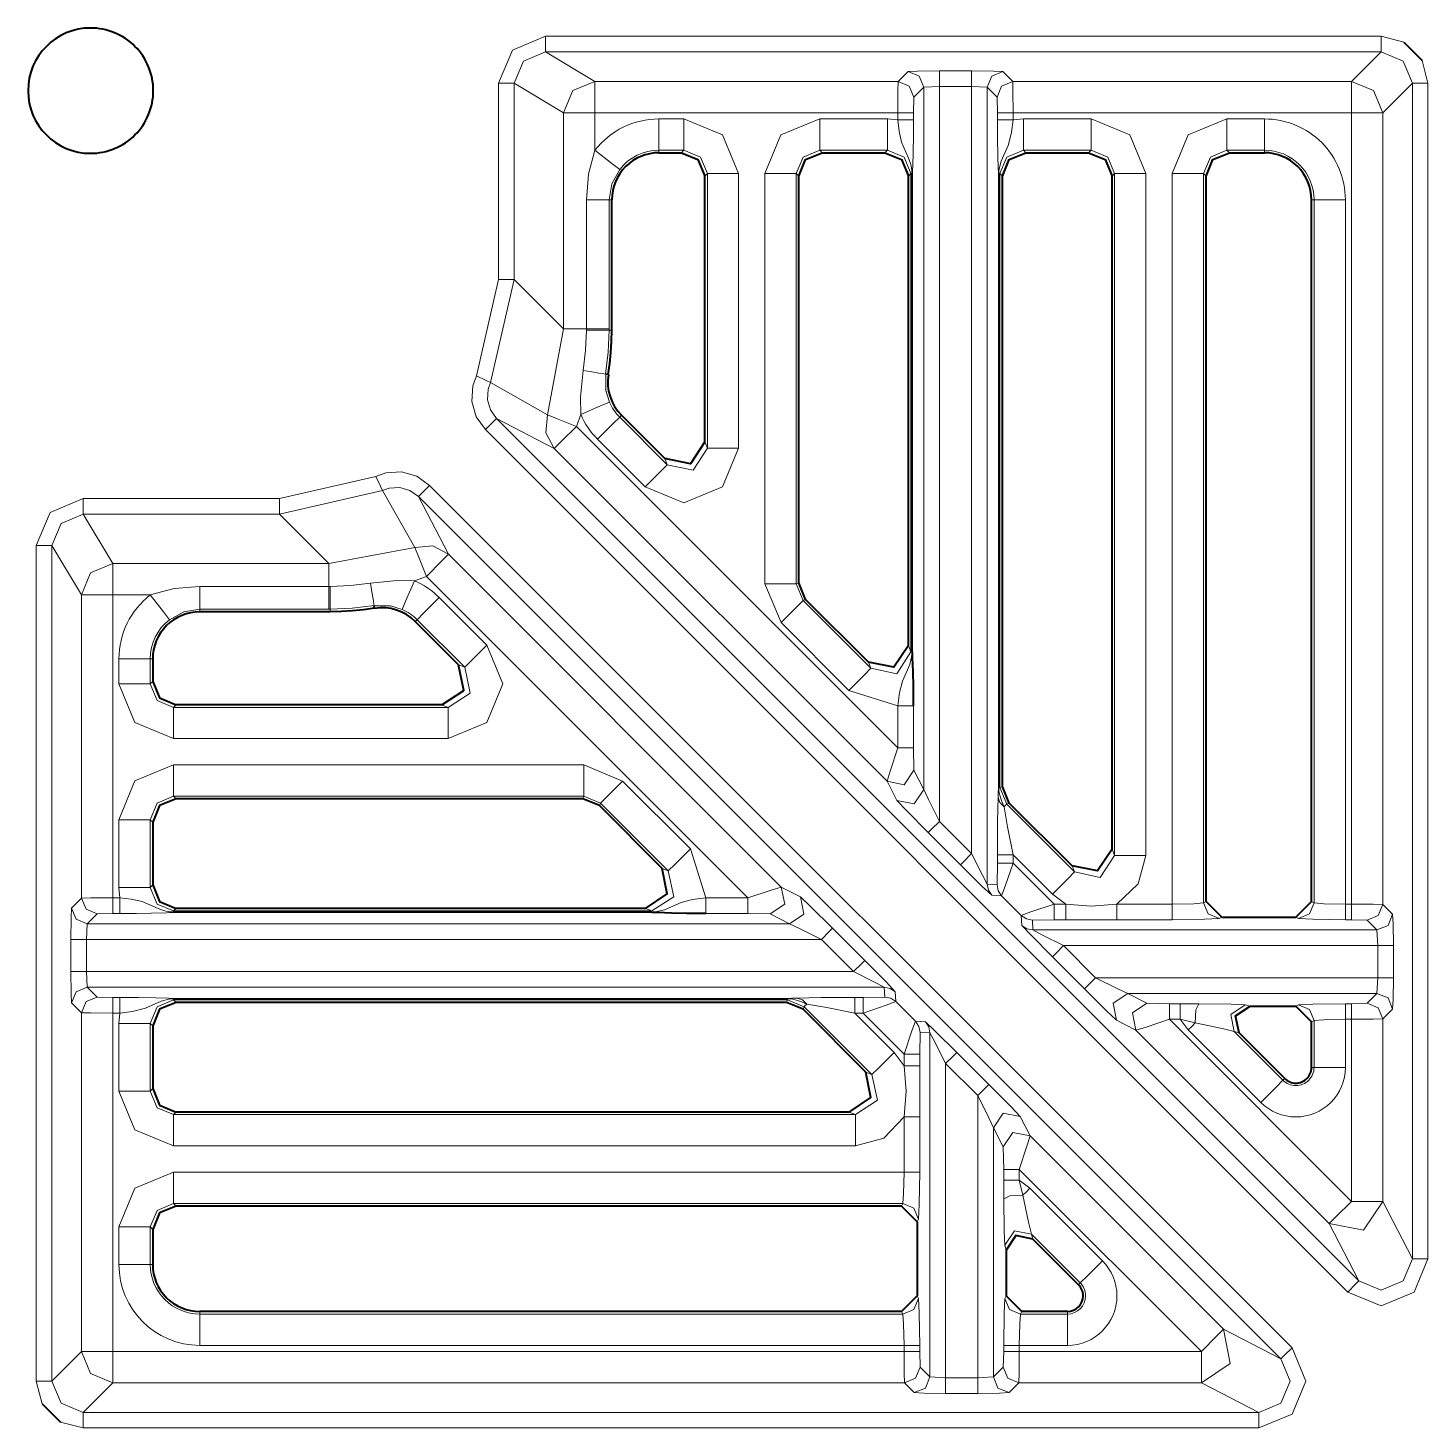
# Model space of a CAD drawing. Header units: millimetres. Extents: x 0 to 2941, y -405 to 1422.
# Drawn here: x 832.07 to 876.75, y 520.5 to 565.19 of the extents above; entities that cross this region are included whole.
import ezdxf

# ---------------------------------------------------------------- set-up
doc = ezdxf.new("R2010")
doc.units = ezdxf.units.MM
doc.layers.add('FINE', color=9, linetype='Continuous')
doc.layers.add('OUTLINE', color=7, linetype='Continuous')

msp = doc.modelspace()

# ---------------------------------------------------------------- linework, layer by layer
at = {"layer": 'FINE', "lineweight": 9}
for p, q in [((875.254, 564.927), (848.589, 564.927)), ((875.981, 564.739), (875.254, 564.927)), ((848.589, 564.427), (875.254, 564.427)), ((850.163, 563.484), (848.589, 564.427)), ((875.254, 564.427), (874.31, 563.484)), ((876.753, 563.428), (876.566, 564.155)), ((860.157, 563.799), (859.842, 563.484)), ((862.183, 563.824), (861.157, 563.824)), ((863.497, 563.484), (863.182, 563.799)), ((847.089, 563.428), (847.089, 557.161)), ((859.842, 563.484), (850.163, 563.484)), ((860.342, 562.984), (860.657, 563.299)), ((860.657, 563.299), (861.157, 563.325)), ((860.657, 540.886), (860.657, 563.299)), ((862.183, 538.837), (862.183, 563.325)), ((862.682, 563.299), (862.682, 537.861)), ((862.682, 563.299), (862.998, 562.984)), ((874.31, 563.484), (863.497, 563.484)), ((875.31, 562.484), (876.254, 563.428)), ((876.753, 525.904), (876.753, 563.428)), ((862.998, 562.984), (863.01, 562.484)), ((849.163, 562.484), (849.163, 555.586)), ((859.502, 562.289), (857.337, 562.289)), ((859.829, 562.258), (859.502, 562.289)), ((859.829, 562.484), (859.829, 562.258)), ((863.01, 562.484), (863.01, 562.258)), ((863.837, 562.289), (863.51, 562.258)), ((866.002, 562.289), (863.837, 562.289)), ((871.535, 562.289), (870.337, 562.289)), ((874.31, 562.484), (874.31, 537.229)), ((875.31, 537.216), (875.31, 562.484)), ((852.204, 561.209), (852.204, 561.29)), ((852.204, 561.29), (853.002, 561.29)), ((853.002, 561.29), (852.921, 561.209)), ((857.418, 561.209), (857.337, 561.29)), ((857.337, 561.29), (859.502, 561.29)), ((859.502, 561.29), (859.421, 561.209)), ((871.535, 561.29), (871.535, 561.209)), ((853.67, 560.46), (853.751, 560.541)), ((853.751, 560.541), (853.751, 551.782)), ((854.75, 551.782), (854.75, 560.541)), ((855.59, 560.541), (855.59, 547.447)), ((856.588, 560.541), (856.67, 560.46)), ((856.588, 547.447), (856.588, 560.541)), ((860.3, 545.282), (860.3, 560.541)), ((863.04, 560.541), (863.04, 540.947)), ((863.056, 540.947), (863.056, 560.541)), ((863.088, 560.541), (863.17, 560.46)), ((863.088, 540.947), (863.088, 560.541)), ((866.67, 560.46), (866.751, 560.541)), ((867.75, 538.782), (867.75, 560.541)), ((868.59, 560.541), (868.59, 537.229)), ((869.588, 560.541), (869.67, 560.46)), ((869.588, 537.266), (869.588, 560.541)), ((849.891, 559.708), (849.891, 555.586)), ((873.035, 559.708), (873.116, 559.708)), ((847.089, 557.161), (846.379, 554.089)), ((846.828, 553.87), (847.589, 557.161)), ((849.163, 555.586), (847.589, 557.161)), ((849.163, 555.586), (848.644, 552.84)), ((849.891, 555.586), (849.891, 555.546)), ((850.619, 555.547), (850.619, 555.586)), ((850.704, 555.547), (850.619, 555.547)), ((848.644, 552.84), (846.828, 553.87)), ((849.573, 552.475), (849.71, 552.85)), ((850.954, 552.771), (851.011, 552.828)), ((846.667, 552.37), (874.193, 524.844)), ((847.021, 552.723), (848.866, 551.768)), ((874.547, 525.198), (847.021, 552.723)), ((859.829, 542.218), (849.573, 552.475)), ((850.248, 552.064), (851.766, 550.546)), ((853.751, 551.782), (853.67, 551.978)), ((848.866, 551.768), (859.488, 541.145)), ((840.096, 550.168), (843.168, 550.877)), ((844.887, 550.589), (872.413, 523.064)), ((833.829, 550.168), (840.096, 550.168)), ((843.387, 550.429), (840.096, 549.668)), ((844.417, 548.613), (843.387, 550.429)), ((872.059, 522.711), (844.534, 550.236)), ((844.534, 550.236), (845.489, 548.391)), ((833.829, 549.668), (834.773, 548.094)), ((840.096, 549.668), (833.829, 549.668)), ((841.671, 548.094), (840.096, 549.668)), ((833.773, 547.094), (832.83, 548.668)), ((832.83, 548.668), (832.83, 522.003)), ((841.671, 548.094), (844.417, 548.613)), ((845.489, 548.391), (856.112, 537.769)), ((834.773, 548.094), (841.671, 548.094)), ((844.782, 547.684), (844.407, 547.547)), ((855.59, 547.447), (856.102, 546.211)), ((856.67, 547.48), (856.588, 547.447)), ((856.808, 546.917), (856.588, 547.447)), ((833.773, 537.415), (833.773, 547.094)), ((837.548, 547.366), (841.671, 547.366)), ((841.671, 547.366), (841.711, 547.366)), ((845.192, 547.009), (846.711, 545.491)), ((841.671, 546.638), (837.548, 546.638)), ((837.548, 546.638), (837.548, 546.553)), ((841.71, 546.638), (841.671, 546.638)), ((841.71, 546.553), (841.71, 546.638)), ((856.808, 546.917), (856.889, 546.951)), ((858.972, 544.752), (856.808, 546.917)), ((844.486, 546.303), (844.429, 546.246)), ((846.005, 544.784), (844.486, 546.303)), ((856.102, 546.211), (858.266, 544.046)), ((834.969, 544.255), (834.969, 545.053)), ((836.048, 545.053), (835.967, 545.053)), ((835.967, 545.053), (835.967, 544.255)), ((845.808, 544.866), (846.005, 544.784)), ((858.891, 544.948), (858.972, 544.752)), ((835.967, 544.255), (836.048, 544.336)), ((858.266, 544.046), (859.829, 543.559)), ((836.798, 543.587), (836.716, 543.506)), ((836.716, 543.506), (845.475, 543.506)), ((845.475, 543.506), (845.279, 543.587)), ((859.829, 543.559), (859.829, 542.218)), ((860.329, 542.218), (860.329, 543.559)), ((845.475, 542.507), (836.716, 542.507)), ((860.342, 541.499), (860.329, 542.218)), ((836.716, 541.668), (849.811, 541.668)), ((849.811, 541.668), (851.046, 541.155)), ((860.657, 540.886), (860.342, 541.499)), ((851.046, 541.155), (853.211, 538.991)), ((859.488, 541.145), (859.804, 540.533)), ((863.17, 540.98), (863.088, 540.947)), ((863.308, 540.417), (863.088, 540.947)), ((849.811, 540.669), (836.716, 540.669)), ((836.716, 540.669), (836.798, 540.588)), ((849.777, 540.588), (849.811, 540.669)), ((850.34, 540.449), (849.811, 540.669)), ((863.308, 540.417), (863.389, 540.45)), ((865.472, 538.252), (863.308, 540.417)), ((834.969, 537.755), (834.969, 539.92)), ((862.183, 538.837), (861.157, 539.863)), ((860.803, 539.509), (861.829, 538.483)), ((853.211, 538.991), (853.698, 537.428)), ((863.51, 538.802), (864.766, 537.546)), ((863.51, 538.537), (863.51, 538.802)), ((864.819, 537.229), (863.51, 538.537)), ((865.391, 538.448), (865.472, 538.252)), ((856.112, 537.769), (856.724, 537.453)), ((862.997, 537.843), (862.682, 537.861)), ((833.458, 537.1), (833.773, 537.415)), ((862.829, 537.508), (863.144, 537.49)), ((863.144, 537.49), (863.771, 536.862)), ((864.766, 537.546), (865.198, 537.229)), ((865.198, 537.229), (864.819, 537.229)), ((868.59, 537.229), (866.817, 537.229)), ((869.67, 537.307), (869.588, 537.266)), ((874.31, 537.229), (874.115, 537.229)), ((875.625, 536.901), (875.31, 537.216)), ((834.273, 536.915), (833.958, 536.6)), ((834.773, 536.928), (834.273, 536.915)), ((834.999, 536.928), (834.773, 536.928)), ((836.716, 536.974), (851.975, 536.974)), ((851.975, 536.957), (836.716, 536.957)), ((851.975, 537.006), (851.779, 537.087)), ((855.039, 536.928), (853.698, 536.928)), ((855.758, 536.915), (855.039, 536.928)), ((856.371, 536.6), (855.758, 536.915)), ((863.771, 536.862), (863.789, 536.547)), ((864.125, 536.716), (864.819, 536.729)), ((864.143, 536.401), (864.125, 536.716)), ((864.819, 536.729), (865.198, 536.729)), ((866.817, 536.729), (868.59, 536.729)), ((870.088, 536.766), (870.17, 536.807)), ((872.535, 536.807), (872.617, 536.766)), ((874.115, 536.729), (874.31, 536.729)), ((874.31, 536.729), (874.81, 536.716)), ((874.81, 536.716), (875.125, 536.401)), ((833.958, 536.6), (833.932, 536.1)), ((856.371, 536.6), (833.958, 536.6)), ((857.748, 536.454), (858.774, 535.428)), ((875.125, 536.401), (864.143, 536.401)), ((875.125, 536.401), (875.151, 535.901)), ((833.433, 535.074), (833.433, 536.1)), ((833.932, 536.1), (857.394, 536.1)), ((833.932, 536.1), (833.932, 535.074)), ((858.42, 535.074), (857.394, 536.1)), ((865.118, 535.901), (875.151, 535.901)), ((875.151, 535.901), (875.151, 534.875)), ((875.651, 534.875), (875.651, 535.901)), ((864.765, 535.548), (865.791, 534.522)), ((858.42, 535.074), (833.932, 535.074)), ((833.932, 535.074), (833.958, 534.575)), ((833.958, 534.575), (859.396, 534.575)), ((833.958, 534.575), (834.273, 534.259)), ((859.414, 534.26), (859.396, 534.575)), ((875.151, 534.875), (866.144, 534.875)), ((875.151, 534.875), (875.125, 534.375)), ((833.773, 533.76), (833.458, 534.075)), ((834.273, 534.259), (834.773, 534.247)), ((834.773, 534.247), (834.999, 534.247)), ((836.716, 534.218), (856.311, 534.218)), ((856.311, 534.201), (836.716, 534.201)), ((836.716, 534.169), (836.798, 534.087)), ((856.311, 534.169), (836.716, 534.169)), ((856.277, 534.087), (856.311, 534.169)), ((856.84, 533.949), (856.311, 534.169)), ((858.455, 534.247), (858.72, 534.247)), ((858.72, 534.247), (859.414, 534.26)), ((859.749, 534.428), (859.767, 534.113)), ((859.767, 534.113), (860.395, 533.486)), ((867.168, 534.375), (875.125, 534.375)), ((867.78, 534.06), (867.168, 534.375)), ((868.5, 534.047), (867.78, 534.06)), ((868.838, 534.047), (868.5, 534.047)), ((869.436, 534.045), (868.838, 534.047)), ((871.077, 533.969), (870.92, 534.01)), ((872.617, 534.01), (872.535, 533.969)), ((874.31, 534.047), (874.115, 534.047)), ((874.81, 534.06), (874.31, 534.047)), ((875.125, 534.375), (874.81, 534.06)), ((833.773, 522.947), (833.773, 533.76)), ((834.969, 533.42), (834.999, 533.747)), ((856.84, 533.949), (856.806, 533.868)), ((859.005, 531.785), (856.84, 533.949)), ((858.72, 533.747), (858.455, 533.747)), ((858.455, 533.747), (859.711, 532.491)), ((860.028, 532.438), (858.72, 533.747)), ((875.31, 533.56), (875.625, 533.875)), ((875.31, 527.737), (875.31, 533.56)), ((834.969, 531.255), (834.969, 533.42)), ((860.395, 533.486), (860.71, 533.468)), ((860.541, 533.132), (860.528, 532.438)), ((860.856, 533.114), (860.541, 533.132)), ((866.814, 533.522), (867.426, 533.207)), ((867.426, 533.207), (873.603, 527.03)), ((874.31, 527.737), (868.5, 533.548)), ((868.838, 533.548), (869.325, 533.434)), ((872.124, 531.601), (870.567, 533.157)), ((870.567, 533.157), (870.723, 533.117)), ((873.035, 533.47), (873.116, 533.51)), ((873.116, 533.51), (873.116, 532.012)), ((874.115, 533.548), (874.31, 533.548)), ((874.115, 532.012), (874.115, 533.548)), ((874.31, 533.548), (874.31, 527.737)), ((859.711, 532.491), (860.028, 532.059)), ((860.028, 532.059), (860.028, 532.438)), ((860.528, 532.438), (860.528, 532.059)), ((861.709, 532.492), (862.735, 531.466)), ((858.808, 531.866), (859.005, 531.785)), ((861.356, 532.139), (861.356, 522.106)), ((862.382, 531.113), (861.356, 532.139)), ((873.116, 532.012), (873.035, 532.012)), ((835.967, 531.255), (836.048, 531.336)), ((872.181, 531.659), (872.124, 531.601)), ((862.382, 522.106), (862.382, 531.113)), ((860.528, 530.44), (860.528, 528.667)), ((863.197, 529.477), (862.882, 530.089)), ((862.882, 530.089), (862.882, 522.132)), ((864.05, 529.83), (870.227, 523.654)), ((858.475, 529.507), (836.716, 529.507)), ((863.212, 527.82), (863.21, 528.418)), ((863.709, 528.418), (863.823, 527.932)), ((863.709, 528.418), (864.046, 528.156)), ((864.046, 528.156), (866.362, 525.84)), ((834.969, 525.722), (834.969, 526.92)), ((860.491, 527.17), (860.45, 527.087)), ((873.603, 527.03), (874.547, 525.198)), ((864.1, 526.69), (864.14, 526.534)), ((863.288, 526.18), (863.247, 526.337)), ((860.45, 524.722), (860.491, 524.64)), ((863.247, 524.64), (863.288, 524.722)), ((837.548, 524.222), (837.548, 524.141)), ((859.991, 524.141), (859.95, 524.222)), ((865.245, 524.141), (865.245, 524.222)), ((837.548, 524.141), (859.991, 524.141)), ((870.227, 523.654), (872.059, 522.711)), ((832.83, 522.003), (833.773, 522.947)), ((860.528, 523.142), (860.528, 522.947)), ((860.528, 522.947), (860.541, 522.447)), ((863.197, 522.447), (863.21, 522.947)), ((863.21, 522.947), (863.21, 523.142)), ((863.709, 523.142), (863.709, 522.947)), ((865.245, 523.142), (863.709, 523.142)), ((863.709, 522.947), (869.52, 522.947)), ((862.882, 522.132), (863.197, 522.447)), ((834.773, 521.947), (833.829, 521.003)), ((860.041, 521.947), (834.773, 521.947)), ((860.356, 521.632), (860.041, 521.947)), ((860.856, 522.132), (861.356, 522.106)), ((861.356, 522.106), (862.382, 522.106)), ((862.382, 522.106), (862.882, 522.132)), ((863.697, 521.947), (863.381, 521.632)), ((869.52, 521.947), (863.697, 521.947)), ((862.382, 521.606), (861.356, 521.606)), ((833.829, 520.504), (833.102, 520.691)), ((871.353, 520.504), (833.829, 520.504))]:
    msp.add_line(p, q, dxfattribs=at)
for points in [[(848.589, 564.927), (847.529, 564.488), (847.089, 563.428)], [(848.589, 564.927), (848.589, 564.578), (848.589, 564.427)], [(875.254, 564.427), (875.254, 564.578), (875.254, 564.927)], [(847.589, 563.428), (847.882, 564.135), (848.589, 564.427)], [(875.254, 564.427), (875.961, 564.135), (876.254, 563.428)], [(861.157, 563.824), (860.459, 563.817), (860.157, 563.799)], [(860.657, 563.299), (860.51, 563.652), (860.157, 563.799)], [(861.157, 563.824), (861.157, 563.673), (861.157, 563.325)], [(862.183, 563.824), (862.183, 563.673), (862.183, 563.325)], [(863.182, 563.799), (862.88, 563.817), (862.183, 563.824)], [(863.182, 563.799), (862.829, 563.652), (862.682, 563.299)], [(847.089, 563.428), (847.435, 563.428), (847.589, 563.428)], [(847.589, 557.161), (847.589, 563.428), (849.163, 562.484)], [(850.163, 563.484), (849.457, 563.191), (849.163, 562.484)], [(850.163, 563.484), (850.163, 563.182), (850.163, 562.484)], [(859.842, 563.484), (859.833, 563.182), (859.829, 562.484)], [(860.342, 562.984), (860.195, 563.337), (859.842, 563.484)], [(861.157, 563.325), (861.157, 539.863), (860.808, 540.568), (860.657, 540.886)], [(861.157, 563.325), (862.183, 563.325), (862.682, 563.299)], [(863.497, 563.484), (863.144, 563.337), (862.998, 562.984)], [(863.51, 562.484), (863.506, 563.182), (863.497, 563.484)], [(875.31, 562.484), (875.017, 563.191), (874.31, 563.484)], [(874.31, 563.484), (874.31, 563.182), (874.31, 562.484)], [(876.254, 563.428), (876.254, 525.904), (875.31, 527.737)], [(876.254, 563.428), (876.404, 563.428), (876.753, 563.428)], [(860.329, 562.258), (860.329, 562.484), (860.342, 562.984)], [(849.163, 562.484), (849.471, 562.484), (850.163, 562.484)], [(850.163, 561.286), (850.163, 562.484), (859.829, 562.484)], [(852.204, 561.29), (852.204, 561.6), (852.204, 562.289)], [(853.002, 561.29), (853.002, 561.6), (853.002, 562.289)], [(854.75, 560.541), (854.238, 561.777), (853.002, 562.289)], [(857.337, 562.289), (856.101, 561.777), (855.59, 560.541)], [(857.337, 561.29), (857.337, 561.6), (857.337, 562.289)], [(859.502, 561.29), (859.502, 561.6), (859.502, 562.289)], [(860.329, 562.484), (860.178, 562.484), (859.829, 562.484)], [(860.329, 562.258), (860.178, 562.258), (859.829, 562.258)], [(859.829, 562.258), (859.872, 561.894), (859.95, 561.551), (860.175, 561.033), (860.226, 560.896), (860.255, 560.789), (860.278, 560.644), (860.283, 560.574), (860.283, 560.541)], [(860.3, 560.541), (860.3, 560.554), (860.3, 560.581), (860.301, 560.64), (860.303, 560.689), (860.305, 560.763), (860.32, 561.257), (860.326, 561.727), (860.329, 562.258)], [(863.51, 562.484), (863.161, 562.484), (863.01, 562.484)], [(863.51, 562.258), (863.161, 562.258), (863.01, 562.258)], [(863.01, 562.258), (863.013, 561.666), (863.023, 561.118), (863.036, 560.71), (863.039, 560.602), (863.039, 560.568), (863.04, 560.541)], [(863.056, 560.541), (863.058, 560.611), (863.067, 560.698), (863.127, 560.937), (863.349, 561.437), (863.46, 561.851), (863.51, 562.258)], [(863.51, 562.258), (863.51, 562.484), (874.31, 562.484)], [(863.837, 562.289), (863.837, 561.6), (863.837, 561.29)], [(866.002, 562.289), (866.002, 561.6), (866.002, 561.29)], [(867.75, 560.541), (867.238, 561.777), (866.002, 562.289)], [(870.337, 562.289), (869.101, 561.777), (868.59, 560.541)], [(870.337, 562.289), (870.337, 561.6), (870.337, 561.29)], [(871.535, 562.289), (871.535, 561.6), (871.535, 561.29)], [(874.31, 562.484), (875.008, 562.484), (875.31, 562.484)], [(850.163, 561.286), (849.959, 560.529), (849.891, 559.708)], [(850.953, 560.676), (850.707, 560.865), (850.163, 561.286)], [(853.002, 561.29), (853.533, 561.072), (853.751, 560.541)], [(856.588, 560.541), (856.806, 561.072), (857.337, 561.29)], [(859.502, 561.29), (860.033, 561.072), (860.251, 560.541)], [(863.088, 560.541), (863.306, 561.072), (863.837, 561.29)], [(863.918, 561.209), (863.837, 561.29), (866.002, 561.29), (865.921, 561.209)], [(866.002, 561.29), (866.533, 561.072), (866.751, 560.541)], [(869.588, 560.541), (869.806, 561.072), (870.337, 561.29)], [(870.419, 561.209), (870.337, 561.29), (871.535, 561.29)], [(850.619, 559.708), (850.702, 560.211), (850.953, 560.676)], [(853.751, 560.541), (854.061, 560.541), (854.75, 560.541)], [(855.59, 560.541), (856.278, 560.541), (856.588, 560.541)], [(860.283, 560.541), (860.283, 545.282), (860.281, 545.21), (860.272, 545.121), (860.209, 544.87), (859.976, 544.341), (859.88, 543.976), (859.829, 543.559)], [(860.17, 560.46), (860.251, 560.541), (860.251, 545.282), (860.17, 545.478)], [(860.251, 560.541), (860.262, 560.541), (860.283, 560.541)], [(860.3, 560.541), (860.295, 560.541), (860.283, 560.541)], [(863.056, 560.541), (863.044, 560.541), (863.04, 560.541)], [(863.056, 560.541), (863.077, 560.541), (863.088, 560.541)], [(866.751, 560.541), (866.751, 538.782), (866.67, 538.978)], [(866.751, 560.541), (867.061, 560.541), (867.75, 560.541)], [(868.59, 560.541), (869.278, 560.541), (869.588, 560.541)], [(850.619, 559.708), (850.401, 559.708), (849.891, 559.708)], [(850.619, 555.586), (850.619, 559.708), (850.704, 559.708)], [(873.116, 559.708), (873.116, 537.266), (873.035, 537.307)], [(873.116, 559.708), (873.426, 559.708), (874.115, 559.708)], [(847.089, 557.161), (847.435, 557.161), (847.589, 557.161)], [(849.163, 555.586), (849.379, 555.586), (849.891, 555.586)], [(849.891, 555.546), (849.864, 554.901), (849.785, 554.258)], [(849.891, 555.586), (850.401, 555.586), (850.619, 555.586)], [(849.891, 555.546), (850.401, 555.547), (850.619, 555.547)], [(850.503, 554.14), (850.59, 554.842), (850.619, 555.547)], [(849.786, 554.257), (849.697, 553.409), (849.71, 552.85)], [(849.786, 554.255), (850.065, 554.211), (850.291, 554.174), (850.443, 554.15), (850.507, 554.14)], [(850.624, 553.252), (850.512, 553.623), (850.507, 554.139)], [(846.379, 554.089), (846.266, 553.769), (846.236, 553.266), (846.376, 552.781), (846.667, 552.37)], [(846.379, 554.089), (846.688, 553.938), (846.828, 553.87)], [(847.021, 552.723), (846.826, 552.998), (846.733, 553.321), (846.752, 553.657), (846.828, 553.87)], [(849.71, 552.85), (850.34, 553.127), (850.624, 553.252)], [(848.644, 552.84), (848.595, 552.271), (848.866, 551.768)], [(848.644, 552.84), (848.934, 552.726), (849.573, 552.475)], [(847.021, 552.723), (846.915, 552.617), (846.667, 552.37)], [(849.573, 552.475), (849.077, 551.979), (848.866, 551.768)], [(850.248, 552.064), (850.734, 552.551), (850.954, 552.771)], [(852.391, 551.449), (852.472, 551.252), (850.954, 552.771)], [(851.766, 550.546), (853.005, 550.029), (854.239, 550.541), (854.75, 551.782)], [(853.751, 551.782), (853.294, 551.077), (852.472, 551.252)], [(853.751, 551.782), (854.061, 551.782), (854.75, 551.782)], [(843.168, 550.877), (843.488, 550.991), (843.991, 551.021), (844.476, 550.881), (844.887, 550.589)], [(851.766, 550.546), (852.253, 551.033), (852.472, 551.252)], [(843.168, 550.877), (843.318, 550.569), (843.387, 550.429)], [(844.534, 550.236), (844.64, 550.342), (844.887, 550.589)], [(832.33, 548.668), (832.769, 549.728), (833.829, 550.168)], [(833.829, 550.168), (833.829, 549.822), (833.829, 549.668)], [(840.096, 550.168), (840.096, 549.822), (840.096, 549.668)], [(844.534, 550.236), (844.259, 550.431), (843.936, 550.524), (843.6, 550.505), (843.387, 550.429)], [(833.829, 549.668), (833.122, 549.376), (832.83, 548.668)], [(832.33, 548.668), (832.679, 548.668), (832.83, 548.668)], [(832.518, 521.276), (832.33, 522.003), (832.33, 548.668)], [(844.417, 548.613), (844.986, 548.662), (845.489, 548.391)], [(844.417, 548.613), (844.531, 548.323), (844.782, 547.684)], [(844.782, 547.684), (845.278, 548.18), (845.489, 548.391)], [(833.773, 547.094), (834.066, 547.8), (834.773, 548.094)], [(834.773, 548.094), (834.773, 547.786), (834.773, 547.094)], [(841.671, 548.094), (841.671, 547.878), (841.671, 547.366)], [(841.711, 547.366), (842.356, 547.393), (842.999, 547.473)], [(843, 547.471), (843.848, 547.56), (844.407, 547.547)], [(843.002, 547.471), (843.046, 547.192), (843.082, 546.966), (843.107, 546.813), (843.117, 546.75)], [(844.407, 547.547), (844.13, 546.916), (844.005, 546.632)], [(853.698, 537.428), (855.039, 537.428), (844.782, 547.684)], [(855.59, 547.447), (856.278, 547.447), (856.588, 547.447)], [(833.773, 547.094), (834.075, 547.094), (834.773, 547.094)], [(835.971, 547.094), (834.773, 547.094), (834.773, 537.428)], [(835.971, 547.094), (836.728, 547.298), (837.548, 547.366)], [(836.581, 546.304), (836.392, 546.55), (835.971, 547.094)], [(837.548, 546.638), (837.548, 546.856), (837.548, 547.366)], [(841.671, 547.366), (841.671, 546.856), (841.671, 546.638)], [(841.711, 547.366), (841.71, 546.856), (841.71, 546.638)], [(845.192, 547.009), (844.706, 546.523), (844.486, 546.303)], [(837.548, 546.638), (837.046, 546.555), (836.581, 546.304)], [(843.117, 546.754), (842.415, 546.667), (841.71, 546.638)], [(844.005, 546.632), (843.634, 546.745), (843.118, 546.75)], [(856.102, 546.211), (856.588, 546.697), (856.808, 546.917)], [(846.711, 545.491), (847.228, 544.252), (846.716, 543.018), (845.475, 542.507)], [(846.711, 545.491), (846.224, 545.004), (846.005, 544.784)], [(860.251, 545.282), (859.794, 544.577), (858.972, 544.752)], [(860.251, 545.282), (860.262, 545.282), (860.283, 545.282)], [(860.3, 545.282), (860.295, 545.282), (860.283, 545.282)], [(835.967, 545.053), (835.657, 545.053), (834.969, 545.053)], [(845.475, 543.506), (846.18, 543.963), (846.005, 544.784)], [(858.266, 544.046), (858.753, 544.533), (858.972, 544.752)], [(835.967, 544.255), (835.657, 544.255), (834.969, 544.255)], [(836.716, 542.507), (835.48, 543.019), (834.969, 544.255)], [(835.967, 544.255), (836.185, 543.724), (836.716, 543.506)], [(836.716, 543.506), (836.716, 543.196), (836.716, 542.507)], [(845.475, 543.506), (845.475, 543.196), (845.475, 542.507)], [(860.329, 543.559), (860.178, 543.559), (859.829, 543.559)], [(859.829, 542.218), (859.585, 541.471), (859.488, 541.145)], [(860.329, 542.218), (860.178, 542.218), (859.829, 542.218)], [(834.969, 539.92), (835.48, 541.156), (836.716, 541.668)], [(836.716, 541.668), (836.716, 540.979), (836.716, 540.669)], [(849.811, 541.668), (849.811, 540.979), (849.811, 540.669)], [(860.342, 541.499), (860.033, 541.037), (859.488, 541.145)], [(851.046, 541.155), (850.559, 540.669), (850.34, 540.449)], [(860.657, 540.886), (860.348, 540.425), (859.804, 540.533)], [(863.04, 540.947), (863.04, 540.938), (863.039, 540.912), (863.039, 540.882), (863.037, 540.815), (863.035, 540.75), (863.031, 540.64)], [(863.056, 540.947), (863.044, 540.947), (863.04, 540.947)], [(863.056, 540.947), (863.077, 540.947), (863.088, 540.947)], [(863.221, 540.33), (863.146, 540.499), (863.103, 540.625), (863.069, 540.78), (863.06, 540.856), (863.056, 540.925), (863.056, 540.947)], [(836.716, 540.669), (836.185, 540.451), (835.967, 539.92)], [(852.308, 538.366), (852.505, 538.284), (850.34, 540.449), (850.306, 540.368)], [(859.804, 540.533), (860.105, 540.214), (860.803, 539.509)], [(863.031, 540.64), (863.016, 539.876), (863.01, 538.802)], [(863.221, 540.33), (863.082, 540.468), (863.031, 540.64)], [(863.308, 540.417), (863.282, 540.391), (863.221, 540.33)], [(863.51, 538.802), (863.336, 539.696), (863.221, 540.33)], [(835.967, 539.92), (835.657, 539.92), (834.969, 539.92)], [(836.048, 539.838), (835.967, 539.92), (835.967, 537.755), (836.048, 537.836)], [(861.157, 539.863), (860.909, 539.615), (860.803, 539.509)], [(853.211, 538.991), (852.724, 538.504), (852.505, 538.284)], [(862.183, 538.837), (861.935, 538.589), (861.829, 538.483)], [(861.829, 538.483), (862.527, 537.792), (862.829, 537.508)], [(862.682, 537.861), (862.531, 538.146), (862.183, 538.837)], [(863.01, 538.802), (863.01, 538.537), (862.997, 537.843)], [(863.51, 538.802), (863.161, 538.802), (863.01, 538.802)], [(863.51, 538.537), (863.161, 538.537), (863.01, 538.537)], [(863.144, 537.49), (863.259, 537.797), (863.51, 538.537)], [(866.751, 538.782), (866.294, 538.077), (865.472, 538.252)], [(866.751, 538.782), (867.061, 538.782), (867.75, 538.782)], [(866.817, 537.229), (867.498, 537.873), (867.75, 538.782)], [(851.975, 537.006), (852.68, 537.463), (852.505, 538.284)], [(865.472, 538.252), (865.253, 538.033), (864.766, 537.546)], [(834.773, 537.428), (834.999, 537.428), (834.969, 537.755)], [(835.967, 537.755), (835.657, 537.755), (834.969, 537.755)], [(835.967, 537.755), (836.185, 537.224), (836.716, 537.006)], [(855.039, 537.428), (855.786, 537.672), (856.112, 537.769)], [(855.758, 536.915), (856.22, 537.224), (856.112, 537.769)], [(862.682, 537.861), (862.72, 537.67), (862.829, 537.508)], [(863.144, 537.49), (863.036, 537.652), (862.997, 537.843)], [(833.773, 537.415), (834.075, 537.424), (834.773, 537.428)], [(834.273, 536.915), (833.92, 537.062), (833.773, 537.415)], [(834.773, 536.928), (834.773, 537.079), (834.773, 537.428)], [(834.999, 536.928), (834.999, 537.079), (834.999, 537.428)], [(834.999, 537.428), (835.363, 537.385), (835.706, 537.307), (836.224, 537.082), (836.361, 537.031), (836.468, 537.002), (836.613, 536.979), (836.683, 536.974), (836.716, 536.974)], [(851.975, 536.974), (852.047, 536.976), (852.137, 536.985), (852.387, 537.048), (852.916, 537.281), (853.281, 537.377), (853.698, 537.428)], [(853.698, 536.928), (853.698, 537.079), (853.698, 537.428)], [(855.039, 536.928), (855.039, 537.079), (855.039, 537.428)], [(856.371, 536.6), (856.832, 536.909), (856.724, 537.453)], [(856.724, 537.453), (857.043, 537.152), (857.748, 536.454)], [(864.819, 537.229), (864.079, 536.977), (863.771, 536.862)], [(864.819, 537.229), (864.819, 536.88), (864.819, 536.729)], [(865.198, 537.229), (865.198, 536.88), (865.198, 536.729)], [(866.817, 537.229), (866.007, 537.163), (865.198, 537.229)], [(866.817, 537.229), (866.817, 536.88), (866.817, 536.729)], [(869.588, 537.266), (869.278, 537.239), (868.59, 537.229)], [(868.59, 537.229), (868.59, 536.88), (868.59, 536.729)], [(869.588, 537.266), (869.735, 536.913), (870.088, 536.766)], [(872.617, 536.766), (872.969, 536.913), (873.116, 537.266)], [(874.115, 537.229), (873.426, 537.239), (873.116, 537.266)], [(874.115, 536.729), (874.115, 536.88), (874.115, 537.229)], [(874.31, 536.729), (874.31, 536.88), (874.31, 537.229)], [(875.31, 537.216), (875.008, 537.225), (874.31, 537.229)], [(874.81, 536.716), (875.163, 536.863), (875.31, 537.216)], [(833.433, 536.1), (833.44, 536.798), (833.458, 537.1)], [(833.958, 536.6), (833.605, 536.747), (833.458, 537.1)], [(836.716, 536.957), (836.703, 536.957), (836.676, 536.957), (836.617, 536.956), (836.568, 536.954), (836.494, 536.951), (836, 536.937), (835.529, 536.931), (834.999, 536.928)], [(836.798, 537.087), (836.716, 537.006), (851.975, 537.006)], [(836.716, 537.006), (836.716, 536.995), (836.716, 536.974)], [(836.716, 536.957), (836.716, 536.962), (836.716, 536.974)], [(851.975, 537.006), (851.975, 536.995), (851.975, 536.974)], [(851.975, 536.957), (851.975, 536.962), (851.975, 536.974)], [(863.771, 536.862), (863.933, 536.754), (864.125, 536.716)], [(865.198, 536.729), (866.007, 536.729), (866.817, 536.729)], [(868.59, 536.729), (869.622, 536.74), (870.088, 536.766)], [(872.617, 536.766), (873.082, 536.74), (874.115, 536.729)], [(875.125, 536.401), (875.479, 536.547), (875.625, 536.901)], [(875.651, 535.901), (875.643, 536.599), (875.625, 536.901)], [(857.394, 536.1), (856.69, 536.449), (856.371, 536.6)], [(857.394, 536.1), (857.642, 536.348), (857.748, 536.454)], [(863.789, 536.547), (863.951, 536.439), (864.143, 536.401)], [(863.789, 536.547), (864.074, 536.245), (864.765, 535.548)], [(866.144, 534.875), (865.118, 535.901), (864.427, 536.25), (864.143, 536.401)], [(833.433, 536.1), (833.583, 536.1), (833.932, 536.1)], [(864.765, 535.548), (864.871, 535.653), (865.118, 535.901)], [(875.151, 535.901), (875.5, 535.901), (875.651, 535.901)], [(858.42, 535.074), (858.668, 535.322), (858.774, 535.428)], [(858.774, 535.428), (859.464, 534.73), (859.749, 534.428)], [(833.433, 535.074), (833.583, 535.074), (833.932, 535.074)], [(833.458, 534.075), (833.44, 534.377), (833.433, 535.074)], [(859.396, 534.575), (859.111, 534.726), (858.42, 535.074)], [(833.458, 534.075), (833.605, 534.428), (833.958, 534.575)], [(859.396, 534.575), (859.587, 534.537), (859.749, 534.428)], [(865.791, 534.522), (865.896, 534.627), (866.144, 534.875)], [(865.791, 534.522), (866.495, 533.824), (866.814, 533.522)], [(867.168, 534.375), (866.849, 534.526), (866.144, 534.875)], [(875.151, 534.875), (875.5, 534.875), (875.651, 534.875)], [(875.625, 533.875), (875.643, 534.178), (875.651, 534.875)], [(833.773, 533.76), (833.92, 534.113), (834.273, 534.259)], [(834.773, 533.747), (834.773, 534.096), (834.773, 534.247)], [(834.999, 533.747), (834.999, 534.096), (834.999, 534.247)], [(834.999, 534.247), (835.591, 534.244), (836.139, 534.234), (836.547, 534.221), (836.655, 534.218), (836.689, 534.218), (836.716, 534.218)], [(836.716, 534.201), (836.646, 534.199), (836.559, 534.19), (836.32, 534.13), (835.82, 533.908), (835.406, 533.797), (834.999, 533.747)], [(836.716, 534.169), (836.185, 533.951), (835.967, 533.42)], [(836.716, 534.201), (836.716, 534.213), (836.716, 534.218)], [(836.716, 534.201), (836.716, 534.18), (836.716, 534.169)], [(856.311, 534.218), (856.319, 534.218), (856.345, 534.218), (856.375, 534.218), (856.442, 534.22), (856.506, 534.222), (856.617, 534.226)], [(856.311, 534.201), (856.311, 534.213), (856.311, 534.218)], [(856.311, 534.201), (856.311, 534.18), (856.311, 534.169)], [(856.927, 534.036), (856.758, 534.111), (856.632, 534.154), (856.477, 534.188), (856.401, 534.197), (856.332, 534.201), (856.311, 534.201)], [(856.617, 534.226), (857.381, 534.241), (858.455, 534.247)], [(856.927, 534.036), (856.789, 534.174), (856.617, 534.226)], [(856.84, 533.949), (856.866, 533.976), (856.927, 534.036)], [(858.455, 533.747), (857.561, 533.921), (856.927, 534.036)], [(858.455, 533.747), (858.455, 534.096), (858.455, 534.247)], [(858.72, 533.747), (858.72, 534.096), (858.72, 534.247)], [(859.767, 534.113), (859.459, 533.998), (858.72, 533.747)], [(859.767, 534.113), (859.605, 534.221), (859.414, 534.26)], [(866.814, 533.522), (866.707, 534.067), (867.168, 534.375)], [(867.426, 533.207), (867.319, 533.751), (867.78, 534.06)], [(868.5, 533.548), (868.5, 533.896), (868.5, 534.047)], [(868.838, 533.548), (868.838, 533.896), (868.838, 534.047)], [(869.325, 533.434), (869.348, 533.852), (869.436, 534.045)], [(870.92, 534.01), (870.468, 534.032), (869.436, 534.045)], [(870.567, 533.157), (870.461, 533.701), (870.92, 534.01)], [(874.115, 534.047), (873.082, 534.036), (872.617, 534.01)], [(872.617, 534.01), (872.969, 533.864), (873.116, 533.51)], [(874.115, 534.047), (874.115, 533.896), (874.115, 533.548)], [(874.31, 534.047), (874.31, 533.896), (874.31, 533.548)], [(874.81, 534.06), (875.163, 533.914), (875.31, 533.56)], [(875.125, 534.375), (875.479, 534.229), (875.625, 533.875)], [(834.773, 533.747), (834.075, 533.751), (833.773, 533.76)], [(834.999, 533.747), (834.773, 533.747), (834.773, 522.947), (860.028, 522.947), (860.028, 523.142), (837.548, 523.142)], [(874.31, 533.548), (875.008, 533.551), (875.31, 533.56)], [(834.969, 533.42), (835.657, 533.42), (835.967, 533.42)], [(836.048, 533.339), (835.967, 533.42), (835.967, 531.255)], [(860.028, 532.438), (860.28, 533.178), (860.395, 533.486)], [(860.395, 533.486), (860.503, 533.324), (860.541, 533.132)], [(860.541, 522.447), (860.856, 522.132), (860.856, 533.114)], [(860.71, 533.468), (860.818, 533.306), (860.856, 533.114)], [(860.71, 533.468), (861.012, 533.183), (861.709, 532.492)], [(861.356, 532.139), (861.007, 532.829), (860.856, 533.114)], [(867.426, 533.207), (867.753, 533.303), (868.5, 533.548)], [(868.5, 533.548), (868.838, 533.548), (869.102, 533.211)], [(869.325, 533.434), (869.215, 533.324), (869.102, 533.211)], [(869.325, 533.434), (870.186, 533.251), (870.567, 533.157)], [(873.116, 533.51), (873.426, 533.537), (874.115, 533.548)], [(859.005, 531.785), (859.224, 532.004), (859.711, 532.491)], [(860.028, 532.438), (860.377, 532.438), (860.528, 532.438)], [(861.709, 532.492), (861.604, 532.386), (861.356, 532.139)], [(858.475, 530.506), (859.18, 530.963), (859.005, 531.785)], [(860.028, 532.059), (860.377, 532.059), (860.528, 532.059)], [(860.028, 530.44), (860.094, 531.25), (860.028, 532.059)], [(860.528, 532.059), (860.528, 531.25), (860.528, 530.44)], [(873.116, 532.012), (873.426, 532.012), (874.115, 532.012)], [(862.735, 531.466), (862.63, 531.361), (862.382, 531.113)], [(862.735, 531.466), (863.433, 530.762), (863.735, 530.443), (864.05, 529.83)], [(872.124, 531.601), (871.904, 531.382), (871.417, 530.895)], [(834.969, 531.255), (835.657, 531.255), (835.967, 531.255)], [(836.716, 529.507), (835.48, 530.019), (834.969, 531.255)], [(835.967, 531.255), (836.185, 530.724), (836.716, 530.506)], [(862.882, 530.089), (862.731, 530.408), (862.382, 531.113)], [(836.798, 530.587), (836.716, 530.506), (858.475, 530.506), (858.279, 530.587)], [(836.716, 530.506), (836.716, 530.196), (836.716, 529.507)], [(836.716, 528.667), (860.028, 528.667), (860.028, 530.44)], [(858.475, 530.506), (858.475, 530.196), (858.475, 529.507)], [(860.028, 530.44), (859.384, 529.759), (858.475, 529.507)], [(860.028, 530.44), (860.377, 530.44), (860.528, 530.44)], [(863.735, 530.443), (863.19, 530.55), (862.882, 530.089)], [(864.05, 529.83), (863.506, 529.938), (863.197, 529.477)], [(864.05, 529.83), (863.953, 529.504), (863.709, 528.757)], [(863.21, 528.418), (863.21, 528.757), (863.197, 529.477)], [(834.969, 526.92), (835.48, 528.156), (836.716, 528.667)], [(836.716, 528.667), (836.716, 527.979), (836.716, 527.669)], [(859.991, 527.669), (860.017, 527.979), (860.028, 528.667)], [(860.028, 528.667), (860.377, 528.667), (860.528, 528.667)], [(860.528, 528.667), (860.517, 527.635), (860.491, 527.17)], [(863.709, 528.757), (863.361, 528.757), (863.21, 528.757)], [(869.52, 522.947), (863.709, 528.757), (863.709, 528.418)], [(863.709, 528.418), (863.361, 528.418), (863.21, 528.418)], [(863.823, 527.932), (863.405, 527.909), (863.212, 527.82)], [(863.247, 526.337), (863.225, 526.789), (863.212, 527.82)], [(863.823, 527.932), (863.933, 528.043), (864.046, 528.156)], [(863.823, 527.932), (864.006, 527.071), (864.1, 526.69)], [(836.716, 527.669), (836.185, 527.451), (835.967, 526.92)], [(859.95, 527.587), (859.991, 527.669), (836.716, 527.669), (836.798, 527.587)], [(859.991, 527.669), (860.344, 527.522), (860.491, 527.17)], [(874.31, 527.737), (873.814, 527.242), (873.603, 527.03)], [(873.603, 527.03), (874.692, 526.815), (875.31, 527.737)], [(874.31, 527.737), (875.008, 527.737), (875.31, 527.737)], [(834.969, 526.92), (835.657, 526.92), (835.967, 526.92)], [(836.048, 526.838), (835.967, 526.92), (835.967, 525.722), (836.048, 525.722)], [(864.1, 526.69), (863.556, 526.796), (863.247, 526.337)], [(865.598, 525.076), (865.656, 525.133), (864.1, 526.69)], [(834.969, 525.722), (835.657, 525.722), (835.967, 525.722)], [(865.656, 525.133), (865.875, 525.353), (866.362, 525.84)], [(874.193, 524.844), (875.254, 524.404), (876.314, 524.843), (876.753, 525.904)], [(876.254, 525.904), (875.961, 525.196), (875.254, 524.903), (874.547, 525.198)], [(876.254, 525.904), (876.404, 525.904), (876.753, 525.904)], [(874.547, 525.198), (874.441, 525.092), (874.193, 524.844)], [(860.491, 524.64), (860.344, 524.288), (859.991, 524.141)], [(860.491, 524.64), (860.517, 524.175), (860.528, 523.142)], [(863.21, 523.142), (863.22, 524.175), (863.247, 524.64)], [(863.247, 524.64), (863.393, 524.288), (863.747, 524.141)], [(863.787, 524.222), (863.747, 524.141), (865.245, 524.141)], [(837.548, 524.141), (837.548, 523.831), (837.548, 523.142)], [(860.028, 523.142), (860.017, 523.831), (859.991, 524.141)], [(863.747, 524.141), (863.72, 523.831), (863.709, 523.142)], [(865.245, 524.141), (865.245, 523.831), (865.245, 523.142)], [(869.52, 522.947), (870.015, 523.442), (870.227, 523.654)], [(870.227, 523.654), (870.442, 522.565), (869.52, 521.947)], [(834.773, 521.947), (834.066, 522.24), (833.773, 522.947)], [(833.773, 522.947), (834.075, 522.947), (834.773, 522.947)], [(834.773, 522.947), (834.773, 522.249), (834.773, 521.947)], [(860.528, 523.142), (860.377, 523.142), (860.028, 523.142)], [(860.528, 522.947), (860.377, 522.947), (860.028, 522.947)], [(860.041, 521.947), (860.032, 522.249), (860.028, 522.947)], [(863.21, 523.142), (863.361, 523.142), (863.709, 523.142)], [(863.21, 522.947), (863.361, 522.947), (863.709, 522.947)], [(863.709, 522.947), (863.706, 522.249), (863.697, 521.947)], [(869.52, 522.947), (869.52, 522.249), (869.52, 521.947)], [(872.413, 523.064), (872.853, 522.003), (872.414, 520.943), (871.353, 520.504)], [(872.059, 522.711), (872.165, 522.816), (872.413, 523.064)], [(860.541, 522.447), (860.394, 522.094), (860.041, 521.947)], [(863.197, 522.447), (863.343, 522.094), (863.697, 521.947)], [(871.353, 521.003), (872.061, 521.296), (872.354, 522.003), (872.059, 522.711)], [(832.83, 522.003), (832.679, 522.003), (832.33, 522.003)], [(832.83, 522.003), (833.122, 521.296), (833.829, 521.003)], [(833.829, 521.003), (871.353, 521.003), (869.52, 521.947)], [(860.856, 522.132), (860.71, 521.778), (860.356, 521.632)], [(861.356, 522.106), (861.356, 521.757), (861.356, 521.606)], [(862.382, 522.106), (862.382, 521.757), (862.382, 521.606)], [(862.882, 522.132), (863.028, 521.778), (863.381, 521.632)], [(861.356, 521.606), (860.658, 521.614), (860.356, 521.632)], [(863.381, 521.632), (863.08, 521.614), (862.382, 521.606)], [(833.829, 521.003), (833.829, 520.852), (833.829, 520.504)], [(871.353, 521.003), (871.353, 520.852), (871.353, 520.504)]]:
    msp.add_lwpolyline(points, dxfattribs=at)
for points in [[(853.002, 562.289), (852.204, 562.289, 0.232236), (850.163, 561.286)], [(874.115, 537.229), (874.115, 559.708, 0.414223), (871.535, 562.288)], [(852.204, 561.29, 0.232235), (850.953, 560.676)], [(873.116, 559.708, 0.414214), (871.535, 561.29)], [(850.624, 553.252, 0.093057), (850.954, 552.771)], [(849.71, 552.85, 0.093083), (850.248, 552.064)], [(845.193, 547.009, 0.093043), (844.407, 547.547)], [(835.971, 547.094, 0.232159), (834.969, 545.053)], [(844.486, 546.303, 0.092913), (844.005, 546.632)], [(836.581, 546.304, 0.232194), (835.967, 545.053)], [(869.102, 533.211), (871.417, 530.895, 0.414336), (873.652, 530.895, 0.198932), (874.115, 532.012)], [(872.124, 531.601, 0.414325), (872.946, 531.601, 0.198579), (873.116, 532.012)], [(834.969, 525.722, 0.414204), (837.548, 523.142)], [(835.967, 525.722, 0.414214), (837.548, 524.141)], [(865.245, 523.142, 0.414182), (866.825, 524.722, 0.19894), (866.362, 525.84)], [(865.245, 524.141, 0.41417), (865.826, 524.722, 0.19904), (865.656, 525.133)]]:
    msp.add_lwpolyline(points, format="xyb", dxfattribs=at)
at = {"layer": 'OUTLINE', "lineweight": 40}
for p, q in [((875.981, 564.739), (876.566, 564.155)), ((852.204, 561.209), (852.921, 561.209)), ((857.418, 561.209), (859.421, 561.209)), ((863.918, 561.209), (865.921, 561.209)), ((870.419, 561.209), (871.535, 561.209)), ((853.67, 551.978), (853.67, 560.46)), ((856.67, 547.48), (856.67, 560.46)), ((860.17, 545.478), (860.17, 560.46)), ((866.67, 538.978), (866.67, 560.46)), ((869.67, 537.307), (869.67, 560.46)), ((850.704, 555.547), (850.704, 559.708)), ((873.035, 537.307), (873.035, 559.708)), ((850.591, 554.126), (850.507, 554.139)), ((852.391, 551.449), (851.011, 552.828)), ((856.889, 546.951), (856.67, 547.48)), ((841.71, 546.553), (837.548, 546.553)), ((843.131, 546.666), (843.118, 546.75)), ((858.891, 544.948), (856.889, 546.951)), ((845.808, 544.866), (844.429, 546.246)), ((836.048, 545.053), (836.048, 544.336)), ((845.279, 543.587), (836.798, 543.587)), ((849.777, 540.588), (836.798, 540.588)), ((850.306, 540.368), (849.777, 540.588)), ((852.308, 538.366), (850.306, 540.368)), ((836.048, 539.838), (836.048, 537.836)), ((870.17, 536.807), (869.67, 537.307)), ((873.035, 537.307), (872.535, 536.807)), ((851.779, 537.087), (836.798, 537.087)), ((870.17, 536.807), (872.535, 536.807)), ((856.277, 534.087), (836.798, 534.087)), ((871.077, 533.969), (872.535, 533.969)), ((872.535, 533.969), (873.035, 533.47)), ((836.048, 533.339), (836.048, 531.336)), ((872.181, 531.659), (870.723, 533.117)), ((873.035, 532.012), (873.035, 533.47)), ((858.279, 530.587), (836.798, 530.587)), ((859.95, 527.587), (836.798, 527.587)), ((860.45, 527.087), (859.95, 527.587)), ((860.45, 527.087), (860.45, 524.722)), ((836.048, 526.838), (836.048, 525.722)), ((865.598, 525.076), (864.14, 526.534)), ((859.95, 524.222), (860.45, 524.722)), ((863.288, 524.722), (863.787, 524.222)), ((859.95, 524.222), (837.548, 524.222)), ((865.245, 524.222), (863.787, 524.222)), ((832.518, 521.276), (833.102, 520.691))]:
    msp.add_line(p, q, dxfattribs=at)
msp.add_lwpolyline([(836.067, 563.19, 0.414226), (834.067, 565.19, 0.414201), (832.067, 563.19, 0.414201), (834.067, 561.19, 0.414226)], format="xyb", close=True, dxfattribs=at)
for points in [[(852.204, 561.208, 0.414214), (850.704, 559.708)], [(873.035, 559.708, 0.414214), (871.535, 561.208)], [(850.591, 554.126, 0.240342), (851.011, 552.828)], [(837.548, 546.553, 0.414214), (836.048, 545.053)], [(844.429, 546.246, 0.240577), (843.131, 546.666)], [(872.181, 531.659, 0.414214), (872.888, 531.659, 0.199144), (873.035, 532.012)], [(836.048, 525.722, 0.414247), (837.548, 524.222)], [(865.245, 524.222, 0.414163), (865.745, 524.722, 0.19883), (865.598, 525.076)]]:
    msp.add_lwpolyline(points, format="xyb", dxfattribs=at)
for points in [[(852.921, 561.209), (853.45, 560.989), (853.67, 560.46)], [(856.67, 560.46), (856.889, 560.989), (857.418, 561.209)], [(859.421, 561.209), (859.95, 560.989), (860.17, 560.46)], [(863.17, 540.98), (863.17, 560.46), (863.389, 560.989), (863.918, 561.209)], [(865.921, 561.209), (866.45, 560.989), (866.67, 560.46)], [(869.67, 560.46), (869.889, 560.989), (870.419, 561.209)], [(850.587, 554.126), (850.638, 554.478), (850.674, 554.832), (850.696, 555.189), (850.704, 555.547)], [(853.67, 551.978), (853.208, 551.284), (852.391, 551.449)], [(843.131, 546.669), (842.779, 546.619), (842.425, 546.583), (842.068, 546.561), (841.71, 546.553)], [(860.17, 545.478), (859.708, 544.784), (858.891, 544.948)], [(860.329, 543.559), (860.326, 544.166), (860.318, 544.654), (860.304, 545.1), (860.3, 545.216), (860.3, 545.253), (860.3, 545.282)], [(845.279, 543.587), (845.973, 544.049), (845.808, 544.866)], [(836.048, 544.336), (836.268, 543.807), (836.798, 543.587)], [(865.391, 538.448), (863.389, 540.45), (863.17, 540.98)], [(836.798, 540.588), (836.268, 540.368), (836.048, 539.838)], [(866.67, 538.978), (866.208, 538.284), (865.391, 538.448)], [(851.779, 537.087), (852.473, 537.549), (852.308, 538.366)], [(836.048, 537.836), (836.268, 537.307), (836.798, 537.087)], [(853.698, 536.928), (853.091, 536.931), (852.603, 536.939), (852.157, 536.953), (852.041, 536.957), (852.004, 536.957), (851.975, 536.957)], [(836.798, 534.087), (836.268, 533.868), (836.048, 533.339)], [(858.808, 531.866), (856.806, 533.868), (856.277, 534.087)], [(870.723, 533.117), (870.614, 533.661), (871.077, 533.969)], [(858.279, 530.587), (858.973, 531.049), (858.808, 531.866)], [(836.048, 531.336), (836.268, 530.807), (836.798, 530.587)], [(836.798, 527.587), (836.268, 527.368), (836.048, 526.838)], [(864.14, 526.534), (863.596, 526.643), (863.288, 526.18), (863.288, 524.722)]]:
    msp.add_lwpolyline(points, dxfattribs=at)

doc.saveas('drawing.dxf')
